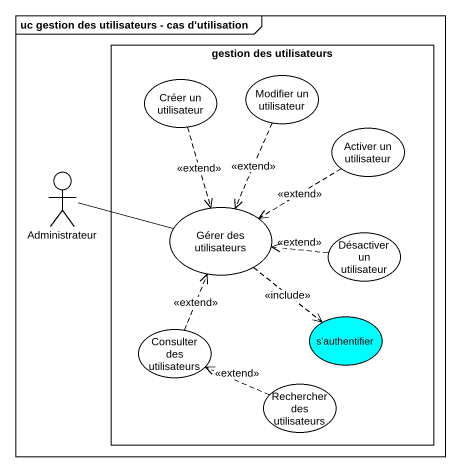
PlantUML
@startuml
mainframe uc gestion des utilisateurs - cas d'utilisation
rectangle "gestion des utilisateurs" as gestion_des_utilisateurs {
  usecase "Créer un utilisateur" as Créer_un_utilisateur #FFFFFF
  usecase "Modifier un utilisateur" as Modifier_un_utilisateur #FFFFFF
  usecase "Activer un utilisateur" as Activer_un_utilisateur #FFFFFF
  usecase "Gérer des utilisateurs" as Gérer_des_utilisateurs #FFFFFF
  usecase "Désactiver un utilisateur" as Désactiver_un_utilisateur #FFFFFF
  usecase "Consulter des utilisateurs" as Consulter_des_utilisateurs #FFFFFF
  usecase "s'authentifier" as s_authentifier #00FEFE
  usecase "Rechercher des utilisateurs" as Rechercher_des_utilisateurs #FFFFFF
}
actor Administrateur
Créer_un_utilisateur ..> Gérer_des_utilisateurs : <<extend>>
Modifier_un_utilisateur ..> Gérer_des_utilisateurs : <<extend>>
Activer_un_utilisateur ..> Gérer_des_utilisateurs : <<extend>>
Administrateur -right- Gérer_des_utilisateurs
Gérer_des_utilisateurs ..> s_authentifier : <<include>>
Désactiver_un_utilisateur .left.> Gérer_des_utilisateurs : <<extend>>
Consulter_des_utilisateurs .up.> Gérer_des_utilisateurs : <<extend>>
Rechercher_des_utilisateurs .left.> Consulter_des_utilisateurs : <<extend>>
@enduml
